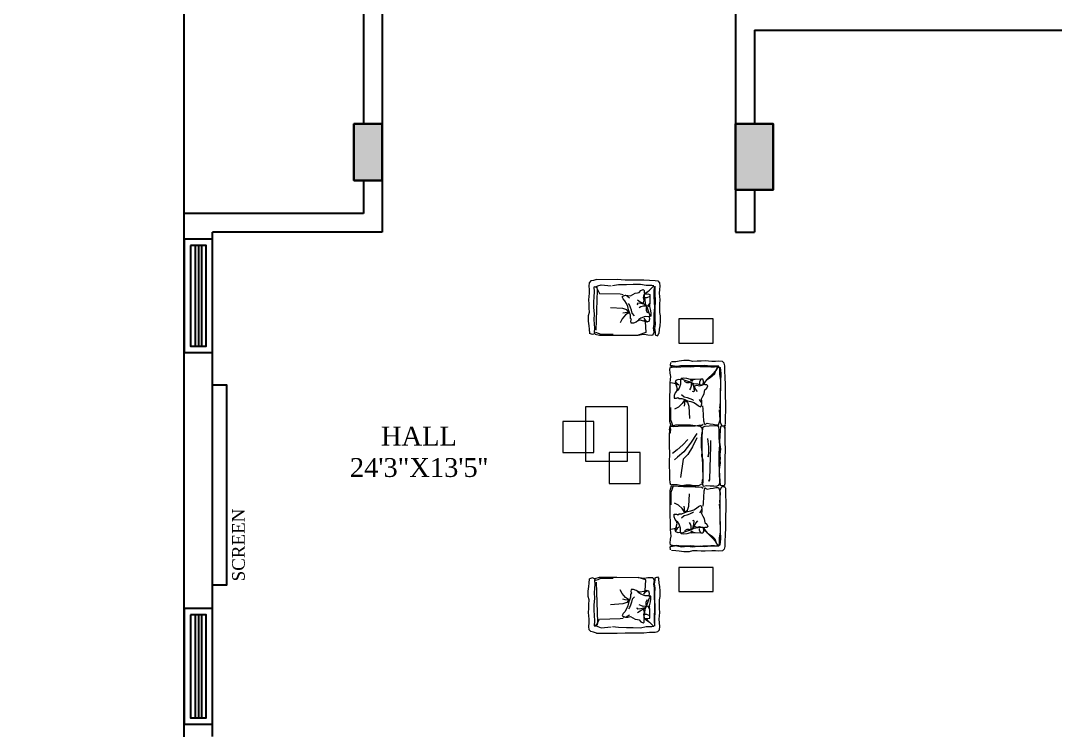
# Model space of a CAD drawing. Header units: inches. Extents: x 204954 to 440946, y -300749 to -143756.
# Drawn here: x 223114 to 223443.4, y -148063.8 to -147837.8 of the extents above; entities that cross this region are included whole.
import ezdxf

# ---------------------------------------------------------------- set-up
doc = ezdxf.new("R2010")
doc.units = ezdxf.units.IN
doc.header["$LTSCALE"] = 9
doc.header["$MEASUREMENT"] = 0
doc.linetypes.add('DASHED', pattern=[0.75, 0.5, -0.25])
doc.layers.add('beam framing', color=91, linetype='Continuous')
doc.layers.add('COLUMNS', color=1, linetype='Continuous', lineweight=30)
doc.layers.add('tefris', color=96, linetype='Continuous', lineweight=20)
doc.layers.add('Hatch', color=7, linetype='Continuous', lineweight=15, true_color=0xa3a3a3)
doc.styles.add('outer', font='arial.ttf', dxfattribs={"height": 24})

# ---------------------------------------------------------------- blocks, each defined once
blk = doc.blocks.new('A$C31806C9B')
at = {"layer": 'Hatch'}
blk.add_hatch(color=256, dxfattribs=at).paths.add_polyline_path([(0, -21), (0, 0), (-12, 0), (-12, -21)])
at = {"layer": 'COLUMNS'}
blk.add_lwpolyline([(-12, 0), (0, 0), (0, -21), (-12, -21)], close=True, dxfattribs=at)
blk = doc.blocks.new('A$C5E2070FF')
at = {"layer": 'Hatch'}
blk.add_hatch(color=256, dxfattribs=at).paths.add_polyline_path([(18, -9), (18, 0), (0, 0), (0, -9)])
at = {"layer": 'COLUMNS'}
blk.add_lwpolyline([(18, 0), (18, -9), (0, -9), (0, 0)], close=True, dxfattribs=at)
blk = doc.blocks.new('A$C1BF108CB')
at = {"layer": 'tefris'}
for p, q in [((1.2, 77), (0.7, 72.1)), ((3.6, 79.6), (1.2, 77)), ((7.6, 80.4), (3.6, 79.6)), ((15.8, 80.6), (7.6, 80.4)), ((23.8, 81.3), (15.8, 80.6)), ((35.6, 81.4), (23.8, 81.3)), ((51.2, 81.4), (35.6, 81.4)), ((62.6, 82), (51.2, 81.4)), ((92.6, 81.8), (62.6, 82)), ((93.4, 80.9), (95.8, 79.7)), ((96.3, 80.6), (116.8, 80.5)), ((116.8, 80.5), (130.8, 80.9)), ((130.8, 80.9), (140.8, 80.4)), ((140.8, 80.4), (174.3, 80.4)), ((174.3, 80.4), (179, 80.4)), ((185.3, 81.8), (215.3, 82)), ((215.3, 82), (226.6, 81.4)), ((226.6, 81.4), (242.3, 81.4)), ((242.3, 81.4), (254, 81.3)), ((254, 81.3), (262, 80.6)), ((262, 80.6), (270.2, 80.4)), ((270.2, 80.4), (274.2, 79.6)), ((274.2, 79.6), (276.6, 77)), ((276.6, 77), (277.1, 72.1)), ((1.4, 61.8), (0.6, 52.1)), ((0.7, 72.1), (1.2, 67)), ((1.2, 67), (1.4, 61.8)), ((276.7, 67), (276.4, 61.8)), ((276.4, 61.8), (277.2, 52.1)), ((277.1, 72.1), (276.7, 67)), ((0.6, 52.1), (0.9, 46.3)), ((0.9, 46.3), (1.1, 40.3)), ((277, 46.3), (276.7, 40.3)), ((277.2, 52.1), (277, 46.3)), ((1.2, 33.5), (0.1, 28.9)), ((1.1, 40.3), (1.2, 33.5)), ((29.1, 30.5), (27.6, 32.5)), ((183.1, 38.7), (182.9, 28.9)), ((248.7, 30.5), (250.2, 32.5)), ((276.7, 40.3), (276.6, 33.5)), ((276.6, 33.5), (277.7, 28.9)), ((0.1, 28.9), (0, 21.1)), ((0, 21.1), (0.7, 14.1)), ((182.8, 18.9), (182.4, 14.9)), ((182.9, 28.9), (182.8, 18.9)), ((277.8, 21.1), (277.1, 14.1)), ((277.7, 28.9), (277.8, 21.1)), ((0.7, 14.1), (1.6, 9.4)), ((1.6, 9.4), (2, 3.2)), ((33.7, 11.2), (36, 10)), ((96, 1.2), (93.2, 2.6)), ((100.6, 0.4), (96, 1.2)), ((108, 0.3), (101, 0.6)), ((117.6, 0.3), (108, 0.3)), ((125.2, 0.1), (117.6, 0.3)), ((133.4, 0.6), (125.2, 0.1)), ((139, 0.6), (133.4, 0.6)), ((143.6, 0), (139, 0.6)), ((171.8, 0.6), (143.6, 0)), ((177.8, 1.2), (171.8, 0.6)), ((181, 2.3), (177.8, 1.2)), ((244.1, 11.2), (241.9, 10)), ((276.3, 9.4), (275.8, 3.2)), ((277.1, 14.1), (276.3, 9.4))]:
    blk.add_line(p, q, dxfattribs=at)
for points in [[(2.9, 1.6), (7.3, 1.4), (9, 4.1), (8.5, 10.8), (7.2, 18), (7.9, 26), (7.2, 34.2), (8.5, 45), (8.4, 52.4), (9.3, 60.1), (9, 65.7), (8.5, 71.1), (9.9, 73.9), (18.9, 75), (30.7, 74.4), (48.5, 74), (68.1, 73.9), (89.7, 74), (94.6, 76.1), (95, 79.7), (93.4, 81.8)], [(98.7, 80.6), (95.1, 79.4), (95.1, 76.4), (95.7, 74.4), (101.7, 73.6), (109.1, 73.3), (118.6, 72.9), (128.5, 74.3), (136.3, 73.4), (143.9, 73.6)], [(179, 80.4), (182, 79.4), (182, 76.4), (181.4, 74.4), (175.4, 73.6), (168, 73.3), (158.4, 72.9), (148.6, 74.3), (140.8, 73.4), (133.2, 73.6)], [(274.9, 1.6), (270.5, 1.4), (268.8, 4.1), (269.3, 10.8), (270.6, 18), (269.9, 26), (270.6, 34.2), (269.3, 45), (269.5, 52.4), (268.6, 60.1), (268.8, 65.7), (269.3, 71.1), (267.9, 73.9), (259, 75), (247.2, 74.4), (229.3, 74), (209.7, 73.9), (188.2, 74), (183.2, 76.1), (182.8, 79.7), (184.5, 81.8)], [(7.9, 72), (8.1, 60.4), (7.2, 51.2), (7.8, 38.8), (7.8, 25), (7.6, 16.2), (8.5, 10.8), (7.4, 4.8), (7.3, 1.4)], [(10.7, 0.9), (9, 5.3), (9.7, 10.7), (8.9, 16.7), (8.8, 23.3), (9.1, 31.3), (8.1, 41.4), (8.4, 48.7), (8.8, 56.3), (9.1, 63.9), (8.5, 71.1), (14.6, 67.3), (20.2, 62.4), (25.3, 56.7), (29.8, 52.7), (35.4, 49.2), (30, 49.5), (27, 48.7), (27.4, 37.7), (27.7, 30.9), (25.9, 25.3), (25.4, 20.9), (25.9, 17.1), (27.9, 16.3), (27.5, 12.9), (28.8, 9.5), (32, 8.6), (36, 10), (41.1, 11.3), (44.4, 10.3), (46.8, 8.6), (50.6, 7), (54.4, 7.1), (54.6, 10.3), (53.5, 12.3), (55.3, 14.3), (55.2, 18.3), (56.8, 22.5), (58.3, 26.5), (59.3, 31), (61, 35.4), (63.3, 39.6), (65.9, 42.2), (67.3, 45.1), (65.8, 46.8), (62.6, 47.4), (58.8, 47.3), (55.5, 46.5), (51.6, 48.6), (48.2, 50.4), (44.8, 51), (42.4, 51.5), (40.1, 54.3), (36.9, 55.8), (35.1, 54.6), (35.2, 51.4), (34.8, 49.6), (32.2, 51.2), (27.5, 54.7), (24.7, 59.3), (22.4, 62.4), (18.6, 66), (14.6, 67.3), (10.7, 69.7), (9.2, 72.5), (12.3, 72.9), (20.3, 73), (28.7, 74.5), (39.6, 74.2), (49.1, 74), (60.5, 73.9), (69.3, 72.7)], [(93, 51.7), (91.1, 55), (91.9, 59.2), (92.6, 63.5), (93.3, 67.7), (93.3, 71.5), (90.7, 72.4), (85.9, 74), (71.5, 72.7)], [(172.6, 56.8), (175.2, 58), (173, 58.8), (139.6, 59.8), (126, 60.3), (116, 60.3)], [(184.8, 51.7), (186.7, 55), (186, 59.2), (185.2, 63.5), (184.5, 67.7), (184.5, 71.5), (187.1, 72.4), (192, 74), (206.3, 72.7)], [(267.1, 0.9), (268.9, 5.3), (268.1, 10.7), (269, 16.7), (269, 23.3), (268.8, 31.3), (269.8, 41.4), (269.4, 48.7), (269, 56.3), (268.7, 63.9), (269.3, 71.1), (263.3, 67.3), (257.6, 62.4), (252.5, 56.7), (248.1, 52.7), (242.4, 49.2), (247.8, 49.5), (250.8, 48.7), (250.4, 37.7), (250.2, 30.9), (251.9, 25.3), (252.4, 20.9), (252, 17.1), (249.9, 16.3), (250.3, 12.9), (249.1, 9.5), (245.8, 8.6), (241.9, 10), (236.7, 11.3), (233.5, 10.3), (231, 8.6), (227.2, 7), (223.4, 7.1), (223.3, 10.3), (224.3, 12.3), (222.5, 14.3), (222.6, 18.3), (221, 22.5), (219.5, 26.5), (218.5, 31), (216.8, 35.4), (214.5, 39.6), (211.9, 42.2), (210.5, 45.1), (212, 46.8), (215.2, 47.4), (219, 47.3), (222.4, 46.5), (226.2, 48.6), (229.6, 50.4), (233, 51), (235.4, 51.5), (237.7, 54.3), (240.9, 55.8), (242.7, 54.6), (242.6, 51.4), (243, 49.6), (245.6, 51.2), (250.3, 54.7), (253.1, 59.3), (255.4, 62.4), (259.2, 66), (263.3, 67.3), (267.1, 69.7), (268.6, 72.5), (265.5, 72.9), (257.5, 73), (249.2, 74.5), (238.3, 74.2), (228.7, 74), (217.3, 73.9), (208.5, 72.7)], [(269.9, 72), (269.8, 60.4), (270.6, 51.2), (270.1, 38.8), (270, 25), (270.2, 16.2), (269.3, 10.8), (270.4, 4.8), (270.5, 1.4)], [(27, 48.7), (27.1, 45.7), (31.3, 43.6), (33.7, 43.6)], [(35.4, 49.2), (35.5, 46), (34.5, 41.4), (33.8, 35.6), (31.3, 30.8), (29.9, 26.1), (28.6, 21.7), (27.2, 18.5), (27.9, 16.3), (34.1, 16.4), (40.3, 14.3), (42.9, 12.3), (44.4, 10.3)], [(37, 36), (35.5, 39.8), (36.5, 43.6), (35.4, 48.4)], [(66.6, 46), (62.4, 47.4), (59.3, 45.8), (56.5, 43.9)], [(93, 51.7), (88.2, 50.2), (70.4, 49.3), (66, 48.8)], [(95.3, 2.5), (96, 6.3), (95.5, 12.9), (95, 20.7), (94.9, 27.7), (94.8, 34.7), (94.6, 37.5), (94.1, 42.9), (93.8, 47.1), (92.4, 49)], [(106.6, 0.4), (104.6, 1.5), (99.6, 2), (95.8, 1.2), (94.6, 4.4), (93.6, 9.4), (93.6, 16.4), (93.3, 23.2), (93.3, 30.8), (94.5, 38.2), (95.1, 44.8), (97.4, 47.4), (102.6, 47.9), (107.4, 46.7), (114, 46.3), (119.4, 46.1), (125.8, 46.1), (132.8, 47.2), (138.2, 46.8), (144.2, 48.4), (172, 48.7), (174.2, 47.8), (178.2, 47.2)], [(138.6, 55.4), (139.8, 57), (132.6, 57.4), (125.4, 57.5), (117.4, 56.5), (113, 55.7)], [(179.6, 46.9), (181.7, 43.1), (181.9, 35.6), (180.9, 30.7), (180.9, 23.7), (181.9, 17.5), (180.6, 11.3), (180.4, 5.5), (180.4, 3.1), (181, 2.3)], [(182.6, 2.5), (181.8, 6.3), (182.3, 12.9), (182.8, 20.7), (182.9, 27.7), (183, 34.7), (183.3, 37.5), (183.7, 42.9), (184, 47.1), (185.4, 49)], [(184.8, 51.7), (189.6, 50.2), (207.4, 49.3), (211.8, 48.8)], [(211.3, 46), (215.4, 47.4), (218.6, 45.8), (221.3, 43.9)], [(242.4, 49.2), (242.4, 46), (243.3, 41.4), (244, 35.6), (246.5, 30.8), (247.9, 26.1), (249.2, 21.7), (250.6, 18.5), (249.9, 16.3), (243.7, 16.4), (237.5, 14.3), (234.9, 12.3), (233.5, 10.3)], [(240.8, 36), (242.3, 39.8), (241.3, 43.6), (242.4, 48.4)], [(250.8, 48.7), (250.7, 45.7), (246.5, 43.6), (244.1, 43.6)], [(27.5, 35.7), (28.8, 32.9), (30.6, 32.2)], [(31.7, 31.6), (32.5, 28.8), (32.3, 25.4), (30.6, 21.8)], [(45.1, 40.8), (41.4, 38.1), (37, 36), (34.2, 34), (31.7, 31.6), (37.1, 31.8), (40.1, 30.7), (42.7, 29.3)], [(34.2, 34), (40, 35.5), (44.4, 35.9), (45.6, 35), (44.8, 33.6)], [(49.5, 17.8), (52.8, 21.3), (53.7, 25.7), (55.3, 29.9), (56.8, 33.5), (58.2, 35.3)], [(106.1, 40.1), (120.1, 30.5), (132.7, 21), (140.6, 11.8), (144, 7.6)], [(112.3, 40.1), (125.3, 33.7), (136.5, 26.8), (143.5, 20.2), (169.8, 16.4)], [(228.4, 17.8), (225, 21.3), (224.1, 25.7), (222.5, 29.9), (221, 33.5), (219.6, 35.3)], [(243.6, 34), (237.8, 35.5), (233.4, 35.9), (232.2, 35), (233, 33.6)], [(232.7, 40.8), (236.4, 38.1), (240.8, 36), (243.6, 34), (246.1, 31.6), (240.8, 31.8), (237.7, 30.7), (235.1, 29.3)], [(246.1, 31.6), (245.3, 28.8), (245.5, 25.4), (247.2, 21.8)], [(250.4, 35.7), (249, 32.9), (247.2, 32.2)], [(56.8, 22.5), (62.6, 18.8), (67.5, 13.3), (70.4, 7.5)], [(56.8, 22.5), (62.8, 22), (66.4, 21.3)], [(57.6, 22.4), (60.5, 26.4), (66.3, 28.3), (84.1, 29.3)], [(114.9, 26.9), (122.5, 19.5), (129.8, 11.4), (135.2, 4.8)], [(220.2, 22.4), (217.3, 26.4), (211.5, 28.3), (193.7, 29.3)], [(221, 22.5), (215.2, 18.8), (210.3, 13.3), (207.4, 7.5)], [(221, 22.5), (215, 22), (211.4, 21.3)], [(34, 9.3), (32.8, 4.6), (32.3, 1), (27.3, 1.5), (22.9, 2), (18.1, 1.2), (12.7, 0.9), (10.6, 1.1)], [(35.7, 14), (33.7, 11.2), (30.4, 9)], [(95.3, 2.5), (88.3, 0.8), (70.9, 0.7), (63.1, 0.8), (32.3, 1)], [(94.2, 5.1), (90.2, 3.8), (86.3, 2), (68.3, 2.1)], [(182.6, 2.5), (189.5, 0.8), (206.9, 0.7), (214.7, 0.8), (245.5, 1)], [(183.6, 5.1), (187.6, 3.8), (191.6, 2), (209.5, 2.1)], [(242.1, 14), (244.1, 11.2), (247.4, 9)], [(243.9, 9.3), (245, 4.6), (245.5, 1), (250.5, 1.5), (255, 2), (259.7, 1.2), (265.1, 0.9), (267.2, 1.1)]]:
    blk.add_lwpolyline(points, dxfattribs=at)
blk.add_lwpolyline([(179.4, 48), (182.4, 48.9), (181.6, 54.3), (182.2, 59.5), (182.2, 64.5), (182.4, 68.2), (181, 71.9), (177.6, 73.2), (146.6, 72.4), (134.2, 72.4), (122.8, 73.1), (112.2, 72.5), (101.8, 72.2), (95.8, 71.8), (95, 66.8), (95.2, 58), (95.6, 51.6), (96.6, 48.4), (102.6, 47.9), (111.8, 47.3), (121.4, 47.1), (131.2, 47), (138.8, 47.8), (170.4, 48.8), (176.6, 48.6)], close=True, dxfattribs=at)
blk = doc.blocks.new('A$C6E04459D')
at = {"layer": 'tefris'}
for p, q in [((1.2, 77), (0.7, 72.1)), ((3.6, 79.6), (1.2, 77)), ((7.6, 80.4), (3.6, 79.6)), ((12.1, 81.8), (7.6, 80.4)), ((12.1, 81.8), (42.1, 82)), ((42.1, 82), (53.5, 81.4)), ((53.5, 81.4), (69.1, 81.4)), ((69.1, 81.4), (80.9, 81.3)), ((80.9, 81.3), (88.9, 80.6)), ((88.9, 80.6), (97.1, 80.4)), ((97.1, 80.4), (101.1, 79.6)), ((101.1, 79.6), (103.5, 77)), ((103.5, 77), (104, 72.1)), ((1.4, 61.8), (0.6, 52.1)), ((0.7, 72.1), (1.2, 66.9)), ((1.2, 66.9), (1.4, 61.8)), ((103.5, 66.9), (103.3, 61.8)), ((103.3, 61.8), (104.1, 52.1)), ((104, 72.1), (103.5, 66.9)), ((0.6, 52.1), (0.9, 46.3)), ((0.9, 46.3), (1.1, 40.3)), ((103.8, 46.3), (103.6, 40.3)), ((104.1, 52.1), (103.8, 46.3)), ((1.2, 33.5), (0.1, 28.9)), ((1.1, 40.3), (1.2, 33.5)), ((87.6, 41.8), (89, 43.8)), ((103.6, 40.3), (103.5, 33.5)), ((103.5, 33.5), (104.6, 28.9)), ((0.1, 28.9), (0, 21.1)), ((0, 21.1), (0.7, 14.1)), ((82.9, 22.5), (80.7, 21.3)), ((104.7, 21.1), (104, 14.1)), ((104.6, 28.9), (104.7, 21.1)), ((0.7, 14.1), (1.6, 9.3)), ((1.6, 9.3), (2, 3.2)), ((103.1, 9.3), (102.6, 3.2)), ((104, 14.1), (103.1, 9.3))]:
    blk.add_line(p, q, dxfattribs=at)
for points in [[(10.1, 2.3), (9, 5.3), (9.7, 10.7), (8.9, 16.7), (8.8, 23.3), (9.1, 31.3), (8.1, 41.4), (8.4, 48.7), (8.8, 56.3), (9.1, 63.9), (8.5, 71.1)], [(11.7, 8), (13.6, 66.3), (12.8, 70.5), (12.1, 69.9), (8.5, 71.1), (11.4, 71.5), (14, 72.4), (18.8, 74), (33.2, 72.7)], [(12.1, 69.9), (16.5, 61.4), (46.2, 60.6), (50.6, 60.1)], [(95.5, 72.5), (95.5, 72.5), (92.4, 72.9), (84.4, 73), (76, 74.5), (65.1, 74.2), (55.6, 74), (44.2, 73.9), (35.4, 72.7)], [(86.9, 64), (81.2, 60.5), (86.6, 60.8), (89.6, 60), (89.3, 49), (89, 42.2), (90.7, 36.5), (91.2, 32.1), (90.8, 28.3), (88.8, 27.6), (89.1, 24.2), (87.9, 20.8), (84.6, 19.8), (80.7, 21.3), (75.5, 22.6), (72.3, 21.6), (69.8, 19.8), (66, 18.3), (62.2, 18.3), (62.1, 21.5), (63.1, 23.5), (61.3, 25.6), (61.4, 29.6), (59.8, 33.8), (58.3, 37.8), (57.4, 42.2), (55.6, 46.6), (53.3, 50.9), (50.7, 53.5), (49.4, 56.3), (50.8, 58.1), (54, 58.7), (57.8, 58.6), (61.2, 57.8), (65, 59.9), (68.4, 61.7), (71.8, 62.2), (74.2, 62.8), (76.5, 65.5), (79.7, 67.1), (81.5, 65.9), (81.4, 62.7), (81.8, 60.9), (84.4, 62.5), (89.1, 66), (95.5, 72.5)], [(81.2, 60.5), (81.2, 57.3), (82.1, 52.7), (82.8, 46.9), (85.4, 42), (86.7, 37.4), (88, 33), (89.4, 29.8), (88.8, 27.6), (82.6, 27.7), (76.3, 25.5), (73.7, 23.6), (72.3, 21.6)], [(94, 0.9), (95.7, 5.3), (94.9, 10.7), (95.8, 16.7), (95.9, 23.3), (95.6, 31.3), (96.6, 41.4), (96.3, 48.7), (95.9, 56.3), (95.6, 63.9), (96.2, 71.1)], [(96.8, 72), (96.6, 60.4), (97.5, 51.2), (96.9, 38.8), (96.8, 25), (97.1, 16.2), (96.1, 10.8), (97.3, 4.8), (97.4, 1.4)], [(50.1, 57.2), (54.2, 58.7), (57.4, 57), (60.1, 55.2)], [(67.2, 29.1), (63.8, 32.5), (62.9, 36.9), (61.3, 41.2), (59.8, 44.8), (58.4, 46.6)], [(82.4, 45.3), (76.6, 46.7), (72.2, 47.2), (71, 46.2), (71.8, 44.8)], [(71.5, 52), (75.3, 49.4), (79.6, 47.3), (82.4, 45.3), (84.9, 42.8), (79.6, 43.1), (76.6, 41.9), (73.9, 40.6)], [(79.6, 47.3), (81.1, 51.1), (80.1, 54.9), (81.2, 59.7)], [(89.6, 60), (89.5, 57), (85.3, 54.8), (82.9, 54.9)], [(89.2, 47), (87.8, 44.2), (86, 43.4)], [(59, 33.7), (56.1, 37.6), (50.3, 39.5), (32.5, 40.6)], [(59.8, 33.8), (54, 30.1), (49.1, 24.5), (46.2, 18.8)], [(59.8, 33.8), (53.8, 33.3), (50.2, 32.5)], [(84.9, 42.8), (84.1, 40), (84.3, 36.6), (86, 33)], [(82.7, 20.6), (83.8, 4.6), (72.4, 1), (77.4, 1.5), (81.8, 2), (86.6, 1.2), (92, 0.9), (94.1, 1.1)], [(80.9, 25.3), (82.9, 22.5), (86.3, 20.3)], [(9.2, 2.8), (6.3, 1.7), (2, 3.2)], [(10.1, 2.3), (16.4, 0.8), (33.8, 0.7), (41.6, 0.8), (72.4, 1)], [(10.5, 5.1), (14.5, 3.8), (18.4, 2), (36.4, 2.1)], [(97.4, 1.4), (100.9, 0), (102.6, 3.2)]]:
    blk.add_lwpolyline(points, dxfattribs=at)
blk = doc.blocks.new('ssj')
at = {"layer": 'tefris'}
for points in [[(65823.7, 20214.7), (65890.2, 20214.7), (65890.2, 20309.7), (65823.7, 20309.7)], [(66509.9, 20214.7), (66576.4, 20214.7), (66576.4, 20309.7), (66509.9, 20309.7)], [(66192.2, 20022.4), (66277.7, 20022.4), (66277.7, 20107.9), (66192.2, 20107.9)], [(66065.3, 19958), (66065.3, 20072), (66217.3, 20072), (66217.3, 19958)], [(66106.8, 19894.5), (66192.3, 19894.5), (66192.3, 19980), (66106.8, 19980)]]:
    blk.add_lwpolyline(points, close=True, dxfattribs=at)
at = {"layer": 'tefris', "xscale": 1.900000000023283, "yscale": 1.900000000023283, "zscale": 1.900000000023283}
blk.add_blockref('A$C1BF108CB', (65938.7, 20188.8), dxfattribs=at)
at = {"layer": 'tefris', "yscale": 1.900000000023283}
for p, xscale, zscale, rotation in [((65870, 19964.8), 1.900000000023283, 1.900000000023283, 90), ((66535.6, 19964.8), -1.900000000023283, 1.9, 270)]:
    blk.add_blockref('A$C6E04459D', p, dxfattribs=dict(at, xscale=xscale, zscale=zscale, rotation=rotation))

msp = doc.modelspace()

# ---------------------------------------------------------------- linework, layer by layer
at = {"layer": 'beam framing', "color": 1}
for p, q in [((223166.07663, -148377.83748), (223166.07663, -147522.83748)), ((223341.57655, -147660.83758), (223341.57655, -147905.20105)), ((223223.07664, -147826.51926), (223223.07664, -147870.70105)), ((223229.07664, -147826.51926), (223229.07664, -147905.20105)), ((223347.57655, -147840.83758), (223466.07664, -147840.83762)), ((223347.57655, -147840.83758), (223347.57655, -147870.70099)), ((223223.07664, -147888.70105), (223223.07664, -147899.20105)), ((223347.57655, -147891.70099), (223347.57655, -147905.20105)), ((223223.07664, -147899.20105), (223166.07663, -147899.20105)), ((223175.07663, -148065.83748), (223175.07663, -147905.20105)), ((223229.07664, -147905.20105), (223175.07663, -147905.20105)), ((223341.57655, -147905.20105), (223347.57655, -147905.20105))]:
    msp.add_line(p, q, dxfattribs=at)
at = {"layer": 'beam framing', "color": 71, "linetype": 'DASHED', "lineweight": 25, "ltscale": 18}
msp.add_line((223220.07664, -147870.70106), (223220.07664, -147879.70102), dxfattribs=at)
at = {"layer": 'beam framing', "color": 4}
for p, q in [((223169.57663, -147909.46467), (223169.57663, -147941.46467)), ((223170.57663, -147909.46467), (223170.57663, -147941.46467)), ((223171.57663, -147909.46467), (223171.57663, -147941.46467)), ((223169.57663, -148027.06235), (223169.57663, -148059.8257)), ((223170.57663, -148027.06235), (223170.57663, -148059.8257)), ((223171.57663, -148027.06235), (223171.57663, -148059.8257))]:
    msp.add_line(p, q, dxfattribs=at)
at = {"layer": 'beam framing', "color": 5}
for points in [[(223166.07663, -147907.46467), (223166.07663, -147943.46467), (223175.07663, -147943.46467), (223175.07663, -147907.46467)], [(223168.07663, -147909.46467), (223168.07663, -147941.46467), (223173.07663, -147941.46467), (223173.07663, -147909.46467)], [(223166.07663, -148025.06235), (223166.07663, -148061.8257), (223175.07663, -148061.8257), (223175.07663, -148025.06235)], [(223168.07663, -148027.06235), (223168.07663, -148059.8257), (223173.07663, -148059.8257), (223173.07663, -148027.06235)]]:
    msp.add_lwpolyline(points, close=True, dxfattribs=at)
at = {"layer": 'beam framing', "color": 41}
msp.add_lwpolyline([(223175.07663, -147953.8386), (223179.56002, -147953.8386), (223179.56002, -148017.56769), (223175.07663, -148017.56769)], close=True, dxfattribs=at)
at = {"layer": 'beam framing', "color": 1}
msp.add_circle((221267.41484, -148374.87), 4304.54104, dxfattribs=at)

# ---------------------------------------------------------------- block references
at = {"xscale": 0.1153421167497971, "yscale": 0.1153421167497971, "zscale": 0.1153421167497971, "rotation": 270}
msp.add_blockref('ssj', (220991.89405, -140340.57248), dxfattribs=at)
at = {"layer": 'beam framing', "rotation": 270}
msp.add_blockref('A$C5E2070FF', (223229.07666, -147870.70105), dxfattribs=at)
at = {"layer": 'beam framing'}
msp.add_blockref('A$C31806C9B', (223353.57666, -147870.70099), dxfattribs=at)

# ---------------------------------------------------------------- texts
at = {"color": 7, "lineweight": 30, "ltscale": 16, "insert": (223240.77289, -147975.18105), "char_height": 6, "attachment_point": 5, "style": 'outer'}
msp.add_mtext('\\A1;{\\fTimes New Roman|b0|i0|c0|p18;\\C256;HALL\\P24\'3"X13\'5\'\'}', dxfattribs=at)
at = {"color": 7, "lineweight": 30, "ltscale": 16, "insert": (223183.33961, -148004.81707), "char_height": 4, "attachment_point": 5, "rotation": 90, "style": 'outer'}
msp.add_mtext('\\A1;{\\fTimes New Roman|b0|i0|c0|p18;\\C256;SCREEN}', dxfattribs=at)

doc.saveas('drawing.dxf')
